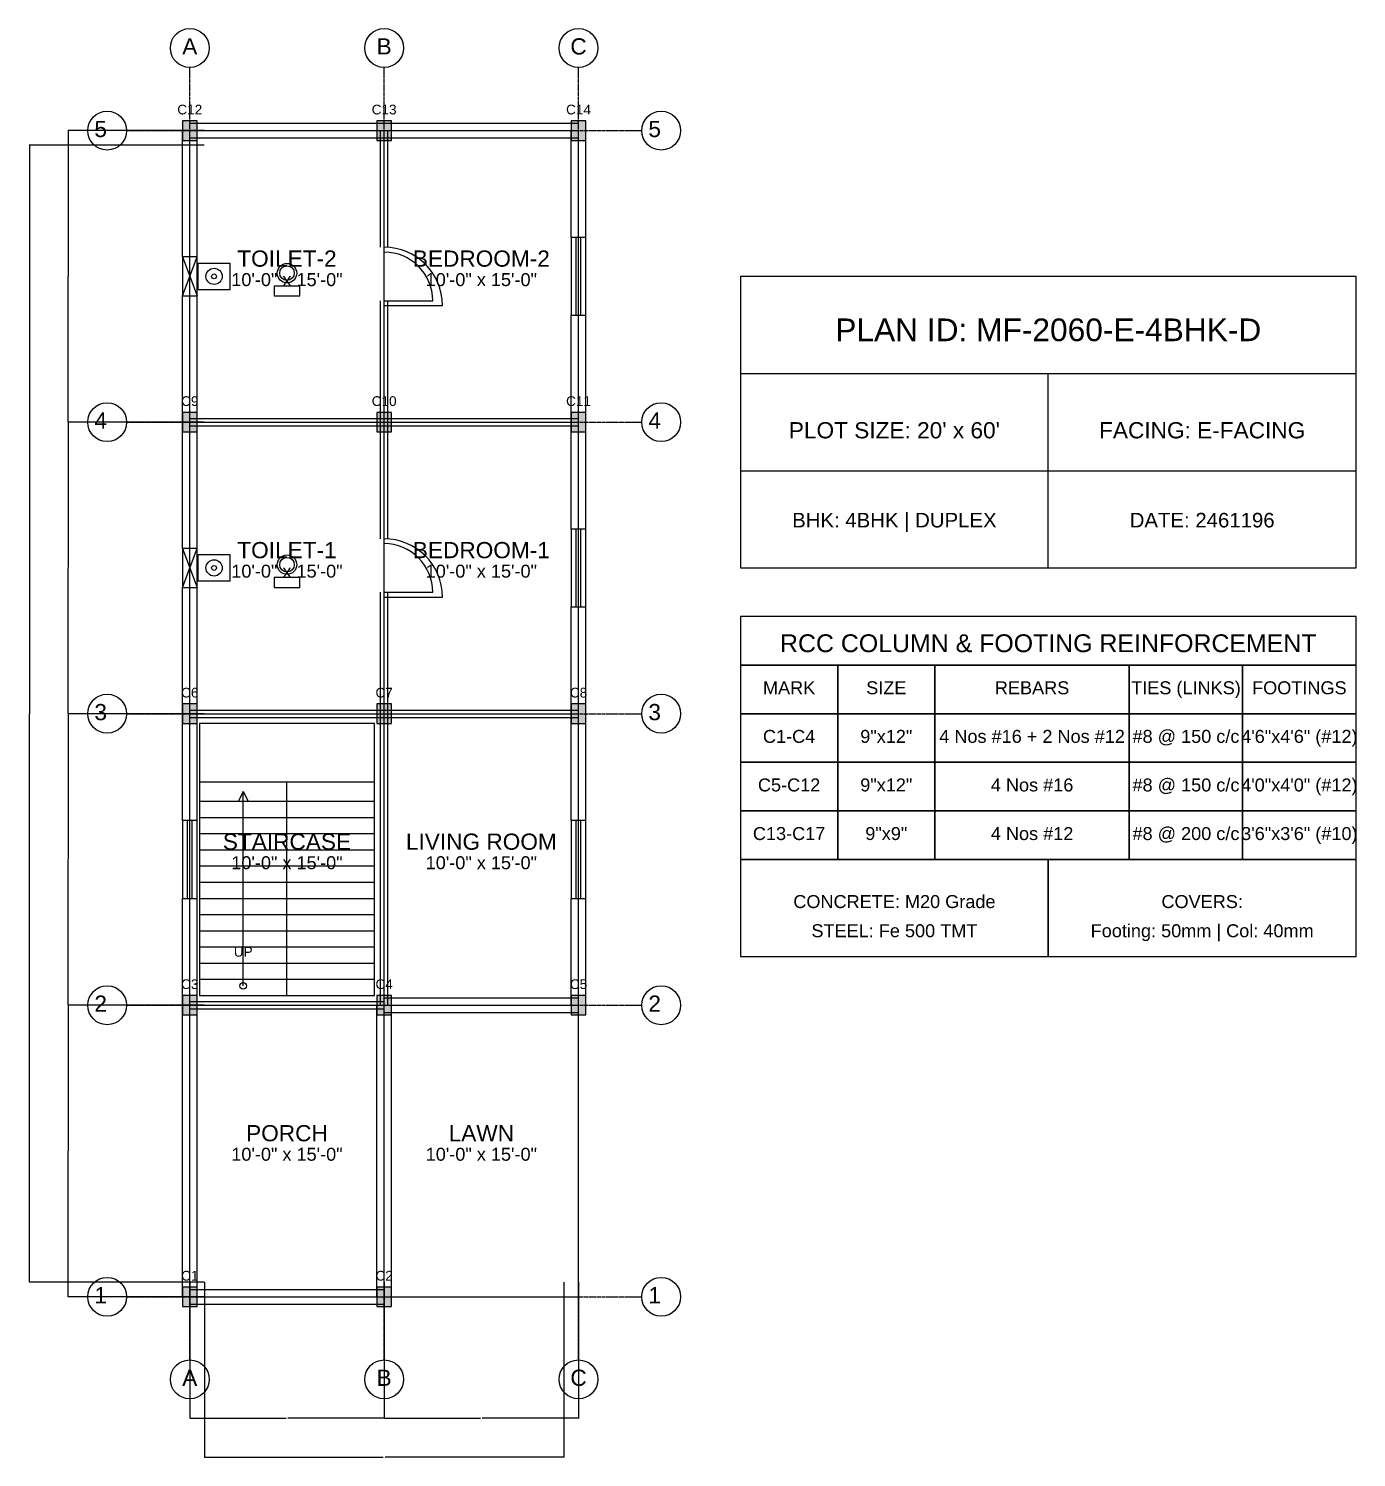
# Model space of a CAD drawing. Header units: inches. Extents: x -134 to 23580, y -99 to 23207.
# Drawn here: x 7400 to 8220, y 19901 to 20783 of the extents above; entities that cross this region are included whole.
import ezdxf
from ezdxf.enums import TextEntityAlignment as Align

# ---------------------------------------------------------------- set-up
doc = ezdxf.new("R2010")
doc.units = ezdxf.units.IN
doc.header["$MEASUREMENT"] = 0
doc.linetypes.add('CENTER', pattern=[2, 1.25, -0.25, 0.25, -0.25])
for name, color, linetype in [('A-COL-HATCH', 251, 'Continuous'), ('A-COLUMN', 1, 'Continuous'), ('A-DIM', 5, 'Continuous'), ('A-DOOR', 30, 'Continuous'), ('A-FIXTURE', 8, 'Continuous'), ('A-STAIR', 6, 'Continuous'), ('A-TEXT', 2, 'Continuous'), ('A-WALL-EXT', 7, 'Continuous'), ('A-WALL-INT', 9, 'Continuous'), ('A-WINDOW', 4, 'Continuous'), ('S-BEAM-FRAMING', 2, 'Continuous'), ('S-BUBBLE', 4, 'Continuous'), ('S-GRID-CENTER', 8, 'CENTER'), ('S-TABLE', 7, 'Continuous'), ('S-TEXT', 3, 'Continuous')]:
    doc.layers.add(name, color=color, linetype=linetype)
doc.styles.get("Standard").update_dxf_attribs({"font": 'arial.ttf'})
doc.dimstyles.get("Standard").update_dxf_attribs({"dimtxt": 0.18, "dimasz": 0.18, "dimexe": 0.18, "dimexo": 0.0625, "dimgap": 0.09, "dimtad": 0, "dimtih": 1, "dimtoh": 1, "dimdec": 4, "dimzin": 0, "dimdsep": 46, "dimtxsty": 'Standard', "dimcen": 0.09, "dimadec": 0, "dimazin": 0, "dimtfac": 1, "dimtdec": 4, "dimtofl": 0, "dimtmove": 0, "dimatfit": 3, "dimfxl": 1, "dimtolj": 1, "dimtzin": 0, "dimarcsym": 0})

# ---------------------------------------------------------------- blocks, each defined once
blk = doc.blocks.new('*D724')
at = {"layer": 'A-DIM', "color": 0, "lineweight": -2, "transparency": 16777216}
for p, q in [((7500, 20008.94), (7500, 19924.82)), ((7620, 20008.94), (7620, 19924.82)), ((7500.18, 19925), (7559.41, 19925)), ((7619.82, 19925), (7560.59, 19925))]:
    blk.add_line(p, q, dxfattribs=at)
at = {"layer": 'A-DIM', "color": 0, "transparency": 16777216}
for points in [[(7500.18, 19925.03), (7500.18, 19924.97), (7500, 19925)], [(7619.82, 19925.03), (7619.82, 19924.97), (7620, 19925)]]:
    blk.add_solid(points, dxfattribs=at)
at = {"layer": 'Defpoints', "color": 0, "transparency": 16777216}
for p in [(7500, 20009), (7620, 20009), (7620, 19925)]:
    blk.add_point(p, dxfattribs=at)
at = {"layer": 'A-DIM', "color": 0, "transparency": 16777216, "insert": (7560, 19925), "char_height": 0.18, "attachment_point": 5}
blk.add_mtext('\\A1;120.0000', dxfattribs=at)
blk = doc.blocks.new('*D725')
at = {"layer": 'A-DIM', "color": 0, "lineweight": -2, "transparency": 16777216}
for p, q in [((7620, 20008.94), (7620, 19924.82)), ((7740, 20008.94), (7740, 19924.82)), ((7620.18, 19925), (7679.41, 19925)), ((7739.82, 19925), (7680.59, 19925))]:
    blk.add_line(p, q, dxfattribs=at)
at = {"layer": 'A-DIM', "color": 0, "transparency": 16777216}
for points in [[(7620.18, 19925.03), (7620.18, 19924.97), (7620, 19925)], [(7739.82, 19925.03), (7739.82, 19924.97), (7740, 19925)]]:
    blk.add_solid(points, dxfattribs=at)
at = {"layer": 'Defpoints', "color": 0, "transparency": 16777216}
for p in [(7620, 20009), (7740, 20009), (7740, 19925)]:
    blk.add_point(p, dxfattribs=at)
at = {"layer": 'A-DIM', "color": 0, "transparency": 16777216, "insert": (7680, 19925), "char_height": 0.18, "attachment_point": 5}
blk.add_mtext('\\A1;120.0000', dxfattribs=at)
blk = doc.blocks.new('*D726')
at = {"layer": 'A-DIM', "color": 0, "lineweight": -2, "transparency": 16777216}
for p, q in [((7509, 20008.94), (7509, 19900.82)), ((7731, 20008.94), (7731, 19900.82)), ((7509.18, 19901), (7619.4, 19901)), ((7730.82, 19901), (7620.6, 19901))]:
    blk.add_line(p, q, dxfattribs=at)
at = {"layer": 'A-DIM', "color": 0, "transparency": 16777216}
for points in [[(7509.18, 19901.03), (7509.18, 19900.97), (7509, 19901)], [(7730.82, 19901.03), (7730.82, 19900.97), (7731, 19901)]]:
    blk.add_solid(points, dxfattribs=at)
at = {"layer": 'Defpoints', "color": 0, "transparency": 16777216}
for p in [(7509, 20009), (7731, 20009), (7731, 19901)]:
    blk.add_point(p, dxfattribs=at)
at = {"layer": 'A-DIM', "color": 0, "transparency": 16777216, "insert": (7620, 19901), "char_height": 0.18, "attachment_point": 5}
blk.add_mtext('\\A1;222.0000', dxfattribs=at)
blk = doc.blocks.new('*D727')
at = {"layer": 'A-DIM', "color": 0, "lineweight": -2, "transparency": 16777216}
for p, q in [((7508.94, 20180), (7424.82, 20180)), ((7425, 20179.82), (7425, 20090.18)), ((7425, 20000.18), (7425, 20089.82)), ((7508.94, 20000), (7424.82, 20000))]:
    blk.add_line(p, q, dxfattribs=at)
at = {"layer": 'A-DIM', "color": 0, "transparency": 16777216}
for points in [[(7424.97, 20179.82), (7425.03, 20179.82), (7425, 20180)], [(7424.97, 20000.18), (7425.03, 20000.18), (7425, 20000)]]:
    blk.add_solid(points, dxfattribs=at)
at = {"layer": 'Defpoints', "color": 0, "transparency": 16777216}
for p in [(7425, 20180), (7509, 20180), (7509, 20000)]:
    blk.add_point(p, dxfattribs=at)
at = {"layer": 'A-DIM', "color": 0, "transparency": 16777216, "insert": (7425, 20090), "char_height": 0.18, "attachment_point": 5}
blk.add_mtext('\\A1;180.0000', dxfattribs=at)
blk = doc.blocks.new('*D728')
at = {"layer": 'A-DIM', "color": 0, "lineweight": -2, "transparency": 16777216}
for p, q in [((7508.94, 20360), (7424.82, 20360)), ((7425, 20359.82), (7425, 20270.18)), ((7425, 20180.18), (7425, 20269.82)), ((7508.94, 20180), (7424.82, 20180))]:
    blk.add_line(p, q, dxfattribs=at)
at = {"layer": 'A-DIM', "color": 0, "transparency": 16777216}
for points in [[(7424.97, 20359.82), (7425.03, 20359.82), (7425, 20360)], [(7424.97, 20180.18), (7425.03, 20180.18), (7425, 20180)]]:
    blk.add_solid(points, dxfattribs=at)
at = {"layer": 'Defpoints', "color": 0, "transparency": 16777216}
for p in [(7425, 20360), (7509, 20360), (7509, 20180)]:
    blk.add_point(p, dxfattribs=at)
at = {"layer": 'A-DIM', "color": 0, "transparency": 16777216, "insert": (7425, 20270), "char_height": 0.18, "attachment_point": 5}
blk.add_mtext('\\A1;180.0000', dxfattribs=at)
blk = doc.blocks.new('*D729')
at = {"layer": 'A-DIM', "color": 0, "lineweight": -2, "transparency": 16777216}
for p, q in [((7508.94, 20540), (7424.82, 20540)), ((7425, 20539.82), (7425, 20450.18)), ((7425, 20360.18), (7425, 20449.82)), ((7508.94, 20360), (7424.82, 20360))]:
    blk.add_line(p, q, dxfattribs=at)
at = {"layer": 'A-DIM', "color": 0, "transparency": 16777216}
for points in [[(7424.97, 20539.82), (7425.03, 20539.82), (7425, 20540)], [(7424.97, 20360.18), (7425.03, 20360.18), (7425, 20360)]]:
    blk.add_solid(points, dxfattribs=at)
at = {"layer": 'Defpoints', "color": 0, "transparency": 16777216}
for p in [(7425, 20540), (7509, 20540), (7509, 20360)]:
    blk.add_point(p, dxfattribs=at)
at = {"layer": 'A-DIM', "color": 0, "transparency": 16777216, "insert": (7425, 20450), "char_height": 0.18, "attachment_point": 5}
blk.add_mtext('\\A1;180.0000', dxfattribs=at)
blk = doc.blocks.new('*D730')
at = {"layer": 'A-DIM', "color": 0, "lineweight": -2, "transparency": 16777216}
for p, q in [((7508.94, 20720), (7424.82, 20720)), ((7425, 20719.82), (7425, 20630.18)), ((7425, 20540.18), (7425, 20629.82)), ((7508.94, 20540), (7424.82, 20540))]:
    blk.add_line(p, q, dxfattribs=at)
at = {"layer": 'A-DIM', "color": 0, "transparency": 16777216}
for points in [[(7424.97, 20719.82), (7425.03, 20719.82), (7425, 20720)], [(7424.97, 20540.18), (7425.03, 20540.18), (7425, 20540)]]:
    blk.add_solid(points, dxfattribs=at)
at = {"layer": 'Defpoints', "color": 0, "transparency": 16777216}
for p in [(7425, 20720), (7509, 20720), (7509, 20540)]:
    blk.add_point(p, dxfattribs=at)
at = {"layer": 'A-DIM', "color": 0, "transparency": 16777216, "insert": (7425, 20630), "char_height": 0.18, "attachment_point": 5}
blk.add_mtext('\\A1;180.0000', dxfattribs=at)
blk = doc.blocks.new('*D731')
at = {"layer": 'A-DIM', "color": 0, "lineweight": -2, "transparency": 16777216}
for p, q in [((7508.94, 20711), (7400.82, 20711)), ((7401, 20710.82), (7401, 20360.18)), ((7401, 20009.18), (7401, 20359.82)), ((7508.94, 20009), (7400.82, 20009))]:
    blk.add_line(p, q, dxfattribs=at)
at = {"layer": 'A-DIM', "color": 0, "transparency": 16777216}
for points in [[(7400.97, 20710.82), (7401.03, 20710.82), (7401, 20711)], [(7400.97, 20009.18), (7401.03, 20009.18), (7401, 20009)]]:
    blk.add_solid(points, dxfattribs=at)
at = {"layer": 'Defpoints', "color": 0, "transparency": 16777216}
for p in [(7401, 20711), (7509, 20711), (7509, 20009)]:
    blk.add_point(p, dxfattribs=at)
at = {"layer": 'A-DIM', "color": 0, "transparency": 16777216, "insert": (7401, 20360), "char_height": 0.18, "attachment_point": 5}
blk.add_mtext('\\A1;702.0000', dxfattribs=at)

msp = doc.modelspace()

# ---------------------------------------------------------------- linework, layer by layer
at = {"layer": 'A-COL-HATCH'}
for points in [[(7495.5, 20714), (7504.5, 20714), (7495.5, 20726), (7504.5, 20726)], [(7615.5, 20714), (7624.5, 20714), (7615.5, 20726), (7624.5, 20726)], [(7735.5, 20714), (7744.5, 20714), (7735.5, 20726), (7744.5, 20726)], [(7495.5, 20534), (7504.5, 20534), (7495.5, 20546), (7504.5, 20546)], [(7615.5, 20534), (7624.5, 20534), (7615.5, 20546), (7624.5, 20546)], [(7735.5, 20534), (7744.5, 20534), (7735.5, 20546), (7744.5, 20546)], [(7495.5, 20354), (7504.5, 20354), (7495.5, 20366), (7504.5, 20366)], [(7615.5, 20354), (7624.5, 20354), (7615.5, 20366), (7624.5, 20366)], [(7735.5, 20354), (7744.5, 20354), (7735.5, 20366), (7744.5, 20366)], [(7495.5, 20174), (7504.5, 20174), (7495.5, 20186), (7504.5, 20186)], [(7615.5, 20174), (7624.5, 20174), (7615.5, 20186), (7624.5, 20186)], [(7735.5, 20174), (7744.5, 20174), (7735.5, 20186), (7744.5, 20186)], [(7495.5, 19994), (7504.5, 19994), (7495.5, 20006), (7504.5, 20006)], [(7615.5, 19994), (7624.5, 19994), (7615.5, 20006), (7624.5, 20006)]]:
    msp.add_solid(points, dxfattribs=at)
at = {"layer": 'A-COLUMN'}
for points in [[(7495.5, 20714), (7504.5, 20714), (7504.5, 20726), (7495.5, 20726)], [(7615.5, 20714), (7624.5, 20714), (7624.5, 20726), (7615.5, 20726)], [(7735.5, 20714), (7744.5, 20714), (7744.5, 20726), (7735.5, 20726)], [(7495.5, 20534), (7504.5, 20534), (7504.5, 20546), (7495.5, 20546)], [(7615.5, 20534), (7624.5, 20534), (7624.5, 20546), (7615.5, 20546)], [(7735.5, 20534), (7744.5, 20534), (7744.5, 20546), (7735.5, 20546)], [(7495.5, 20354), (7504.5, 20354), (7504.5, 20366), (7495.5, 20366)], [(7615.5, 20354), (7624.5, 20354), (7624.5, 20366), (7615.5, 20366)], [(7735.5, 20354), (7744.5, 20354), (7744.5, 20366), (7735.5, 20366)], [(7495.5, 20174), (7504.5, 20174), (7504.5, 20186), (7495.5, 20186)], [(7615.5, 20174), (7624.5, 20174), (7624.5, 20186), (7615.5, 20186)], [(7735.5, 20174), (7744.5, 20174), (7744.5, 20186), (7735.5, 20186)], [(7495.5, 19994), (7504.5, 19994), (7504.5, 20006), (7495.5, 20006)], [(7615.5, 19994), (7624.5, 19994), (7624.5, 20006), (7615.5, 20006)]]:
    msp.add_lwpolyline(points, close=True, dxfattribs=at)
at = {"layer": 'A-DOOR'}
for p, q in [((7620, 20615), (7650, 20615)), ((7620, 20612), (7656, 20612)), ((7620, 20435), (7650, 20435)), ((7620, 20432), (7656, 20432))]:
    msp.add_line(p, q, dxfattribs=at)
for centre, radius in [((7620, 20612), 36), ((7620, 20615), 30), ((7620, 20432), 36), ((7620, 20435), 30)]:
    msp.add_arc(centre, radius, 0, 90, dxfattribs=at)
at = {"layer": 'A-FIXTURE'}
for points in [[(7505, 20622), (7525, 20622), (7525, 20638), (7505, 20638)], [(7552, 20618), (7568, 20618), (7568, 20624), (7552, 20624)], [(7505, 20442), (7525, 20442), (7525, 20458), (7505, 20458)], [(7552, 20438), (7568, 20438), (7568, 20444), (7552, 20444)]]:
    msp.add_lwpolyline(points, close=True, dxfattribs=at)
for centre, radius in [((7515, 20630), 5), ((7560, 20632), 6), ((7560, 20632), 4.5), ((7515, 20630), 1.5), ((7560, 20452), 6), ((7515, 20450), 5), ((7515, 20450), 1.5), ((7560, 20452), 4.5)]:
    msp.add_circle(centre, radius, dxfattribs=at)
at = {"layer": 'A-STAIR'}
for p, q in [((7506, 20318), (7614, 20318)), ((7560, 20186), (7560, 20318)), ((7533, 20312), (7530, 20306)), ((7533, 20192), (7533, 20312)), ((7533, 20312), (7536, 20306)), ((7506, 20306), (7560, 20306)), ((7560, 20306), (7614, 20306)), ((7506, 20296), (7560, 20296)), ((7560, 20296), (7614, 20296)), ((7506, 20286), (7560, 20286)), ((7560, 20286), (7614, 20286)), ((7506, 20276), (7560, 20276)), ((7560, 20276), (7614, 20276)), ((7506, 20266), (7560, 20266)), ((7560, 20266), (7614, 20266)), ((7506, 20256), (7560, 20256)), ((7560, 20256), (7614, 20256)), ((7506, 20246), (7560, 20246)), ((7560, 20246), (7614, 20246)), ((7506, 20236), (7560, 20236)), ((7560, 20236), (7614, 20236)), ((7506, 20226), (7560, 20226)), ((7560, 20226), (7614, 20226)), ((7506, 20216), (7560, 20216)), ((7560, 20216), (7614, 20216)), ((7506, 20206), (7560, 20206)), ((7560, 20206), (7614, 20206)), ((7506, 20196), (7560, 20196)), ((7560, 20196), (7614, 20196))]:
    msp.add_line(p, q, dxfattribs=at)
msp.add_lwpolyline([(7506, 20186), (7614, 20186), (7614, 20354), (7506, 20354)], close=True, dxfattribs=at)
msp.add_circle((7533, 20192), 2, dxfattribs=at)
at = {"layer": 'A-WALL-EXT'}
for p, q in [((7500, 20724.5), (7620, 20724.5)), ((7620, 20724.5), (7740, 20724.5)), ((7495.5, 20642), (7495.5, 20720)), ((7500, 20715.5), (7620, 20715.5)), ((7504.5, 20642), (7504.5, 20720)), ((7620, 20715.5), (7740, 20715.5)), ((7735.5, 20654), (7735.5, 20720)), ((7744.5, 20654), (7744.5, 20720)), ((7495.5, 20540), (7495.5, 20618)), ((7504.5, 20540), (7504.5, 20618)), ((7735.5, 20540), (7735.5, 20606)), ((7744.5, 20540), (7744.5, 20606)), ((7840, 20570), (8220, 20570)), ((8030, 20450), (8030, 20570)), ((7495.5, 20462), (7495.5, 20540)), ((7504.5, 20462), (7504.5, 20540)), ((7735.5, 20474), (7735.5, 20540)), ((7744.5, 20474), (7744.5, 20540)), ((7840, 20510), (8220, 20510)), ((7495.5, 20360), (7495.5, 20438)), ((7504.5, 20360), (7504.5, 20438)), ((7735.5, 20360), (7735.5, 20426)), ((7744.5, 20360), (7744.5, 20426)), ((7495.5, 20294), (7495.5, 20360)), ((7504.5, 20294), (7504.5, 20360)), ((7735.5, 20294), (7735.5, 20360)), ((7744.5, 20294), (7744.5, 20360)), ((7495.5, 20180), (7495.5, 20246)), ((7504.5, 20180), (7504.5, 20246)), ((7735.5, 20180), (7735.5, 20246)), ((7744.5, 20180), (7744.5, 20246)), ((7620, 20184.5), (7740, 20184.5)), ((7495.5, 20000), (7495.5, 20180)), ((7504.5, 20000), (7504.5, 20180)), ((7615.5, 20000), (7615.5, 20180)), ((7620, 20175.5), (7740, 20175.5)), ((7624.5, 20000), (7624.5, 20180)), ((7500, 20004.5), (7620, 20004.5)), ((7500, 19995.5), (7620, 19995.5))]:
    msp.add_line(p, q, dxfattribs=at)
msp.add_lwpolyline([(7840, 20450), (8220, 20450), (8220, 20630), (7840, 20630)], close=True, dxfattribs=at)
at = {"layer": 'A-WALL-INT'}
for p, q in [((7617.75, 20648), (7617.75, 20720)), ((7622.25, 20648), (7622.25, 20720)), ((7617.75, 20540), (7617.75, 20615)), ((7622.25, 20540), (7622.25, 20615)), ((7500, 20542.25), (7620, 20542.25)), ((7500, 20537.75), (7620, 20537.75)), ((7617.75, 20468), (7617.75, 20540)), ((7620, 20542.25), (7740, 20542.25)), ((7620, 20537.75), (7740, 20537.75)), ((7622.25, 20468), (7622.25, 20540)), ((7617.75, 20360), (7617.75, 20435)), ((7622.25, 20360), (7622.25, 20435)), ((7500, 20362.25), (7620, 20362.25)), ((7620, 20362.25), (7740, 20362.25)), ((7500, 20357.75), (7620, 20357.75)), ((7617.75, 20180), (7617.75, 20360)), ((7620, 20357.75), (7740, 20357.75)), ((7622.25, 20180), (7622.25, 20360)), ((7500, 20182.25), (7620, 20182.25)), ((7500, 20177.75), (7620, 20177.75))]:
    msp.add_line(p, q, dxfattribs=at)
at = {"layer": 'A-WINDOW'}
for p, q in [((7738.5, 20606), (7738.5, 20654)), ((7741.5, 20606), (7741.5, 20654)), ((7495.5, 20618), (7504.5, 20642)), ((7495.5, 20642), (7504.5, 20618)), ((7738.5, 20426), (7738.5, 20474)), ((7741.5, 20426), (7741.5, 20474)), ((7495.5, 20438), (7504.5, 20462)), ((7495.5, 20462), (7504.5, 20438)), ((7498.5, 20246), (7498.5, 20294)), ((7501.5, 20246), (7501.5, 20294)), ((7738.5, 20246), (7738.5, 20294)), ((7741.5, 20246), (7741.5, 20294))]:
    msp.add_line(p, q, dxfattribs=at)
for points in [[(7735.5, 20606), (7744.5, 20606), (7744.5, 20654), (7735.5, 20654)], [(7495.5, 20618), (7504.5, 20618), (7504.5, 20642), (7495.5, 20642)], [(7735.5, 20426), (7744.5, 20426), (7744.5, 20474), (7735.5, 20474)], [(7495.5, 20438), (7504.5, 20438), (7504.5, 20462), (7495.5, 20462)], [(7495.5, 20246), (7504.5, 20246), (7504.5, 20294), (7495.5, 20294)], [(7735.5, 20246), (7744.5, 20246), (7744.5, 20294), (7735.5, 20294)]]:
    msp.add_lwpolyline(points, close=True, dxfattribs=at)
at = {"layer": 'S-BEAM-FRAMING'}
for p, q in [((7500, 20000), (7500, 20720)), ((7500, 20720), (7740, 20720)), ((7620, 20000), (7620, 20720)), ((7740, 20000), (7740, 20720)), ((7500, 20540), (7740, 20540)), ((7500, 20360), (7740, 20360)), ((7500, 20180), (7740, 20180)), ((7500, 20000), (7740, 20000))]:
    msp.add_line(p, q, dxfattribs=at)
at = {"layer": 'S-BUBBLE'}
for centre in [(7500, 20771), (7620, 20771), (7740, 20771), (7449, 20720), (7791, 20720), (7449, 20540), (7791, 20540), (7449, 20360), (7791, 20360), (7449, 20180), (7791, 20180), (7449, 20000), (7791, 20000), (7500, 19949), (7620, 19949), (7740, 19949)]:
    msp.add_circle(centre, 12, dxfattribs=at)
at = {"layer": 'S-GRID-CENTER'}
for p, q in [((7500, 19961), (7500, 20759)), ((7620, 19961), (7620, 20759)), ((7740, 19961), (7740, 20759)), ((7461, 20720), (7779, 20720)), ((7461, 20540), (7779, 20540)), ((7461, 20360), (7779, 20360)), ((7461, 20180), (7779, 20180)), ((7461, 20000), (7779, 20000))]:
    msp.add_line(p, q, dxfattribs=at)
at = {"layer": 'S-TABLE'}
for points in [[(7840, 20390), (8220, 20390), (8220, 20420), (7840, 20420)], [(7840, 20360), (7900, 20360), (7900, 20390), (7840, 20390)], [(7900, 20360), (7960, 20360), (7960, 20390), (7900, 20390)], [(7960, 20360), (8080, 20360), (8080, 20390), (7960, 20390)], [(8080, 20360), (8150, 20360), (8150, 20390), (8080, 20390)], [(8150, 20360), (8220, 20360), (8220, 20390), (8150, 20390)], [(7840, 20330), (7900, 20330), (7900, 20360), (7840, 20360)], [(7900, 20330), (7960, 20330), (7960, 20360), (7900, 20360)], [(7960, 20330), (8080, 20330), (8080, 20360), (7960, 20360)], [(8080, 20330), (8150, 20330), (8150, 20360), (8080, 20360)], [(8150, 20330), (8220, 20330), (8220, 20360), (8150, 20360)], [(7840, 20300), (7900, 20300), (7900, 20330), (7840, 20330)], [(7900, 20300), (7960, 20300), (7960, 20330), (7900, 20330)], [(7960, 20300), (8080, 20300), (8080, 20330), (7960, 20330)], [(8080, 20300), (8150, 20300), (8150, 20330), (8080, 20330)], [(8150, 20300), (8220, 20300), (8220, 20330), (8150, 20330)], [(7840, 20270), (7900, 20270), (7900, 20300), (7840, 20300)], [(7900, 20270), (7960, 20270), (7960, 20300), (7900, 20300)], [(7960, 20270), (8080, 20270), (8080, 20300), (7960, 20300)], [(8080, 20270), (8150, 20270), (8150, 20300), (8080, 20300)], [(8150, 20270), (8220, 20270), (8220, 20300), (8150, 20300)], [(7840, 20210), (8030, 20210), (8030, 20270), (7840, 20270)], [(8030, 20210), (8220, 20210), (8220, 20270), (8030, 20270)]]:
    msp.add_lwpolyline(points, close=True, dxfattribs=at)

# ---------------------------------------------------------------- texts
at = {"layer": 'A-TEXT'}
for s, height, p in [('C12', 6, (7500, 20730)), ('C13', 6, (7620, 20730)), ('C14', 6, (7740, 20730)), ('TOILET-2', 10, (7560, 20636)), ('BEDROOM-2', 10, (7680, 20636)), ('10\'-0" x 15\'-0"', 8, (7560, 20624)), ('10\'-0" x 15\'-0"', 8, (7680, 20624)), ('PLAN ID: MF-2060-E-4BHK-D', 14, (8030, 20590)), ('C9', 6, (7500, 20550)), ('C10', 6, (7620, 20550)), ('C11', 6, (7740, 20550)), ("PLOT SIZE: 20' x 60'", 10, (7935, 20530)), ('FACING: E-FACING', 10, (8125, 20530)), ('BHK: 4BHK | DUPLEX', 9, (7935, 20475)), ('DATE: 2461196', 9, (8125, 20475)), ('TOILET-1', 10, (7560, 20456)), ('BEDROOM-1', 10, (7680, 20456)), ('10\'-0" x 15\'-0"', 8, (7560, 20444)), ('10\'-0" x 15\'-0"', 8, (7680, 20444)), ('C6', 6, (7500, 20370)), ('C7', 6, (7620, 20370)), ('C8', 6, (7740, 20370)), ('STAIRCASE', 10, (7560, 20276)), ('LIVING ROOM', 10, (7680, 20276)), ('10\'-0" x 15\'-0"', 8, (7560, 20264)), ('10\'-0" x 15\'-0"', 8, (7680, 20264)), ('UP', 6, (7533, 20210)), ('C3', 6, (7500, 20190)), ('C4', 6, (7620, 20190)), ('C5', 6, (7740, 20190)), ('PORCH', 10, (7560, 20096)), ('LAWN', 10, (7680, 20096)), ('10\'-0" x 15\'-0"', 8, (7560, 20084)), ('10\'-0" x 15\'-0"', 8, (7680, 20084)), ('C1', 6, (7500, 20010)), ('C2', 6, (7620, 20010))]:
    msp.add_text(s, height=height, dxfattribs=at).set_placement(p, align=Align.CENTER)
at = {"layer": 'S-TEXT'}
for s, height, p in [('A', 10, (7500, 20767)), ('B', 10, (7620, 20767)), ('C', 10, (7740, 20767)), ('5', 10, (7445, 20716)), ('5', 10, (7787, 20716)), ('4', 10, (7445, 20536)), ('4', 10, (7787, 20536)), ('RCC COLUMN & FOOTING REINFORCEMENT', 11, (8030, 20398)), ('MARK', 8, (7870, 20372)), ('SIZE', 8, (7930, 20372)), ('REBARS', 8, (8020, 20372)), ('TIES (LINKS)', 8, (8115, 20372)), ('FOOTINGS', 8, (8185, 20372)), ('3', 10, (7445, 20356)), ('3', 10, (7787, 20356)), ('C1-C4', 8, (7870, 20342)), ('9"x12"', 8, (7930, 20342)), ('4 Nos #16 + 2 Nos #12', 8, (8020, 20342)), ('#8 @ 150 c/c', 8, (8115, 20342)), ('4\'6"x4\'6" (#12)', 8, (8185, 20342)), ('C5-C12', 8, (7870, 20312)), ('9"x12"', 8, (7930, 20312)), ('4 Nos #16', 8, (8020, 20312)), ('#8 @ 150 c/c', 8, (8115, 20312)), ('4\'0"x4\'0" (#12)', 8, (8185, 20312)), ('#8 @ 200 c/c', 8, (8115, 20282)), ('3\'6"x3\'6" (#10)', 8, (8185, 20282)), ('C13-C17', 8, (7870, 20282)), ('9"x9"', 8, (7930, 20282)), ('4 Nos #12', 8, (8020, 20282)), ('CONCRETE: M20 Grade', 8, (7935, 20240)), ('COVERS:', 8, (8125, 20240)), ('STEEL: Fe 500 TMT', 8, (7935, 20222)), ('Footing: 50mm | Col: 40mm', 8, (8125, 20222)), ('2', 10, (7445, 20176)), ('2', 10, (7787, 20176)), ('1', 10, (7445, 19996)), ('1', 10, (7787, 19996)), ('A', 10, (7500, 19945)), ('B', 10, (7620, 19945)), ('C', 10, (7740, 19945))]:
    msp.add_text(s, height=height, dxfattribs=at).set_placement(p, align=Align.CENTER)

# ---------------------------------------------------------------- dimensions: what is measured, and where the dimension line sits
at = {"layer": 'A-DIM'}
for base, p1, p2, picture, middle in [((7425, 20720), (7509, 20540), (7509, 20720), '*D730', (7425, 20630)), ((7401, 20711), (7509, 20009), (7509, 20711), '*D731', (7401, 20360)), ((7425, 20540), (7509, 20360), (7509, 20540), '*D729', (7425, 20450)), ((7425, 20360), (7509, 20180), (7509, 20360), '*D728', (7425, 20270)), ((7425, 20180), (7509, 20000), (7509, 20180), '*D727', (7425, 20090))]:
    dim = msp.add_linear_dim(base=base, p1=p1, p2=p2, angle=90, dimstyle='Standard', dxfattribs=at)
    dim.commit()
    dim.dimension.update_dxf_attribs({"geometry": picture, "text_midpoint": middle})
for base, p1, p2, picture, middle in [((7620, 19925), (7500, 20009), (7620, 20009), '*D724', (7560, 19925)), ((7731, 19901), (7509, 20009), (7731, 20009), '*D726', (7620, 19901)), ((7740, 19925), (7620, 20009), (7740, 20009), '*D725', (7680, 19925))]:
    dim = msp.add_linear_dim(base=base, p1=p1, p2=p2, dimstyle='Standard', dxfattribs=at)
    dim.commit()
    dim.dimension.update_dxf_attribs({"geometry": picture, "text_midpoint": middle})

doc.saveas('drawing.dxf')
